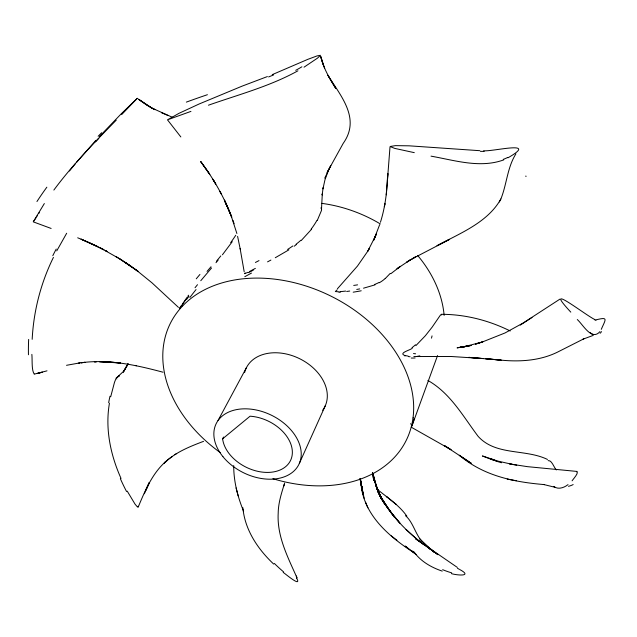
<?xml version="1.0" encoding="UTF-8"?>
<svg xmlns="http://www.w3.org/2000/svg" width="637" height="637" viewBox="0 0 637 637"><rect width="100%" height="100%" fill="white"/><g stroke="black" fill="none" stroke-linecap="round" stroke-linejoin="round"><path stroke-width="0.96" d="M441.68 314.981L441.322 314.32L440.143 315.482L432.149 327.139L425.357 335.739L415.921 345.572M317.314 220.37L321.414 210.632L322.306 193.855L322.155 194.994L323.126 187.732L322.951 188.886L324.942 179.897L328.087 171.242M380.44 222.249C385.441 206.507 387.185 189.937 387.806 173.495L386.229 194.85M387.4 180.717L389.979 147.203M32.176 339.33C33.61 310.944 40.84 282.876 53.436 257.38M109.437 403.205C105.001 428.757 110.52 455.017 121.03 478.419M384.979 203.362L384.35 206.738L384.828 204.206M110.695 396.755L114.509 382.272L116.268 377.868L116.826 378.959M414.249 418.764L411.462 427.244M284.213 484.454C281.267 493.826 278.281 503.357 278.194 513.279C276.904 536.418 287.908 557.327 296.985 577.791L296.253 575.967M283.561 486.58L283.887 485.521M283.983 485.203L284.643 483.085M379.676 224.63L374.365 238.405L375.082 236.781L367.756 251.249L369.436 248.311L368.56 249.847M412.235 425.134L437.555 355.534M390.855 273.703L400.355 266.362L396.962 268.79L410.483 259.737L406.812 262.078L415.778 256.735L411.924 258.988L449.603 239.353L437.022 245.731C459.826 233.317 487.631 222.663 500.873 198.975C506.821 184.268 507.267 167.491 515.914 153.859M144.344 493.755L149.154 482.846M138.317 506.797C146.08 488.181 154.528 468.267 172.07 456.697M145.889 490.068L149.289 482.719L145.785 490.179M299.35 463.402L325.364 405.586M548.123 460.607C551.889 460.025 553.824 467.407 556.34 469.955M324.735 178.185L330.786 165.66L327.084 172.547L343.2 143.389C360.861 118.546 340.97 96.33 327.912 75.285L335.787 88.495C329.632 78.542 323.445 68.255 320.785 56.717L324.647 68.342M601.28 329.353C605.668 319.129 608.654 316.637 595.89 319.909M499.312 201.969L500.873 198.975M34.111 373.855C31.476 369.946 32.407 360.176 31.866 354.379M222.616 438.805L250.078 416.2A36.882 25.568 26.3 0 1 291.842 447.556A36.882 25.568 26.3 0 1 262.054 472.081A36.882 25.568 26.3 0 1 222.616 438.805L223.547 437.046M56.749 250.859L66.67 233.246M217.997 420.579L246.551 367.438M128.021 363.759L123.299 372.215L128.101 363.91L123.403 371.467L116.905 377.478M367.828 251.113L357.437 266.099L337.435 288.76M35.752 218.212L36.11 217.663M37.073 216.174L37.448 215.601M38.953 213.284L39.311 212.718M35.322 218.881L33.267 221.835L44.343 203.545M181.911 304.884L179.578 308.396L181.553 305.601M182.596 303.873L184.021 301.771M184.714 300.76L185.359 299.82M185.924 299L187.246 297.097M187.907 296.149L188.576 295.202M232.234 241.71L222.424 254.792M182.437 304.351L186.458 298.825M599.95 331.614C591.638 341.153 583.134 324.743 577.289 319.535M53.858 190.065C72.467 164.911 94.411 142.497 116.237 120.154M311.581 229.224L301.405 240.348M195.041 287.725L197.494 284.691M69.441 170.979L75.23 163.908M218.125 260.119L215.991 262.699M200.774 280.718L211.54 267.994M76.488 162.403L95.837 140.395M390.21 273.424L385.234 278.568M572.082 480.816C573.141 479.151 579.614 472.16 576.493 471.683M99.372 136.573L120.958 114.087L137.345 98.257L121.667 114.58M245.11 272.907L244.576 273.711L247.928 272.325M167.563 460.129L164.298 463.027C175.191 452.35 189.515 446.688 203.569 441.33M165.15 462.287L165.946 461.562L164.298 463.027M296.611 244.377L294.167 246.232M568.021 484.622C564.151 487.727 558.068 489.917 553.752 486.413M520.23 325.117L532.014 317.497M304.04 67.18L317.6 58.055L320.499 55.292L317.083 55.905L307.862 59.329L272.246 74.64M288.895 249.839L275.28 257.73M174.729 454.738L176.68 453.504M508.007 157.777C539.531 139.742 492.051 151.932 483.658 150.746M379.349 282.748L381.34 281.514A121.213 67.88 40.3 0 0 385.202 278.528M337.22 289.795L335.317 291.523L338.613 291.818M412.314 348.128C411.136 349.896 398.42 352.85 404.336 355.319M559.939 299.119L523.208 322.967L505.006 332.968L482.153 342.061L475.385 344.163L482.735 341.878L462.088 347.269L469.995 345.509L457.063 347.874L471.197 345.469L459.834 347.34L466.499 346.401M405.506 515.691C412.792 521.807 415.125 533.249 421.415 540.749A91.537 55.467 -35.1 0 0 422.005 541.482M297.917 70.818C269.825 86.369 238.564 94.61 208.45 105.201M255.357 268.384L249.306 271.617M267.548 261.863L270.892 260.079M503.74 159.887C480.051 168.526 454.802 160.349 431.026 156.145M375.018 284.866L363.512 288.187M267.397 76.559L242.028 86.17L199.094 104.006L178.909 113.37L167.507 119.82L190.941 111.395M593.27 335.38L583.062 339.147L583.803 338.828L558.952 351.401C540.956 360.741 520.174 362.063 500.324 360.072L485.394 358.663L501.582 360.184M482.153 342.061L482.735 341.878M47.003 370.845L34.263 374.142M419.807 355.844L417.203 356.378M66.519 365.304L79.681 362.931L78.335 363.106M359.698 288.919L356.744 289.429M345.652 291.077L339.935 291.714M577.154 471.452L527.436 466.658L509.624 463.919L516.703 465.169M79.625 362.931L85.111 362.334L81.034 362.764C108.776 358.973 136.39 365.097 163.04 372.223M413.851 356.545L450.892 356.481L482.806 358.543L468.8 357.365L500.324 360.072M117.312 362.684L99.38 361.712L120.361 363.018L117.296 362.644M105.272 361.824L103.799 361.776L114.262 362.373M479.86 150.698L409.137 145.825L395.378 145.642L390.075 146.51L394.622 148.365L414.289 152.649M441.417 314.304C465.336 314.336 488.818 320.363 510.205 330.977M320.793 207.981L321.494 208.53A5.733 3.058 -1.2 0 1 321.566 208.848L321.574 209.653M118.84 362.859L120.369 363.042M411.295 427.22L451.092 449.738L444.483 445.613L471.213 463.266L459.285 455.224C483.475 475.815 513.549 482.034 544.396 484.598L543.377 484.431L554.891 487.265M408.126 356.115L405.052 355.526M513.151 464.572L497.585 461.013L482.384 455.949L493.277 460.153M507.211 479.096L516.336 480.744M451.474 573.642C457.079 575.354 473.068 576.692 459.866 569.613M135.928 365.702L136.334 365.789M496.868 461.347L501.494 462.773M442.229 571.118C431.353 567.463 420.802 561.428 414.002 551.968M51.135 228.452L33.833 222.066M497.362 461.427L490.299 458.608L496.048 461.005M547.486 459.452C525.35 448.663 495.928 455.949 478.188 436.425C463.083 416.391 450.574 393.332 427.913 380.448M77.69 237.792L90.916 243.358L103.958 249.768L81.05 239.114L97.469 246.463M138.46 99.197L151.582 107.932L154.855 109.636L146.757 105.113L138.484 99.213L151.566 107.908L172.348 117.28M161.464 112.717L168.128 115.544M594.775 319.527C585.22 314.989 541.299 280.376 570.792 312.13M100.71 248.112L119.772 258.885L137.926 271.282L124.398 261.831M457.47 568.276L459.269 569.271M116.659 256.974L115.87 256.504L122.877 260.836M119.772 258.885L131.97 266.967L125.935 262.842M416.017 539.013L457.302 567.4M415.913 538.966L424.338 544.826C404.957 530.669 388.14 512.403 377.423 490.808L382.2 499.639L394.271 516.989L384.812 504.09L377.94 491.382L384.692 504.536M415.969 539.029L432.435 550.647M364.173 498.269L360.924 482.623C362.923 514.823 389.342 536.864 414.504 553.091L412.219 551.18L416.216 554.644L412.824 551.212L415.523 554.007M133.459 268.026L137.918 271.282M136.422 270.184L151.964 282.812L178.448 307.368M435.549 552.94L437.874 554.684L425.389 545.057M414.504 553.091L405.188 546.068L407.553 547.86M391.269 535.86L396.899 540.24M377.51 489.503L376.889 489.009C387.264 497.561 399.017 505.006 406.868 516.177M283.194 572.4C284.779 573.292 301.293 587.537 297.081 578.945M386.906 496.908L386.293 496.406L396.11 504.393L395.497 503.899M430.429 549.627L429.067 548.457M432.603 550.989L433.988 552.191L419.759 538.902M414.695 537.357L416.208 538.679L406.024 529.419M427.714 547.271L428.39 547.868M427.053 546.673L424.433 544.181M273.687 564.071C257.866 549.19 244.839 529.857 242.872 507.721M423.199 542.883L423.812 543.536M180.836 136.939L167.905 120.369M200.798 161.694L209.796 174.411L200.806 161.694C213.546 178.639 224.184 197.239 231.717 217.074L224.598 200.528L231.701 217.066M296.396 577.958L296.834 578.571M382.813 501.072L378.991 493.571L374.771 481.564L380.862 497.999M220.402 192.278L219.948 191.442L221.27 193.927L220.824 193.083M127.233 491.143L135.092 504.217L137.52 507.02L138.133 507.116L138.229 506.304M381.706 499.368L376.586 487.878L382.304 500.188L375.591 484.653L381.014 497.839M224.367 200.066L230.419 213.745M225.355 202.136L227.624 207.105M380.822 497.863L377.741 490.546L372.621 472.781M365.558 502.195L367.868 507.832M231.024 215.354L236.884 233.5M243.613 511.304C237.641 496.804 233.66 481.341 233.715 465.575M323.222 64.799L320.825 56.741M232.975 220.41L234.074 223.706M373.282 475.481L376.539 487.544L372.892 473.395M236.08 487.942L238.19 495.857M360.136 478.801L360.829 481.652L360.072 478.554M237.601 236.383L240.205 249.019L240.125 248.613M360.351 479.86L362.039 488.093L360.184 479L362.748 492.895M244.178 271.72L240.197 248.971M372.51 472.566L373.696 480.282M372.549 472.678L373.72 480.338M95.518 141.852A98.711 9.348 -48.4 0 1 98.807 138.293M36.954 201.531A208.689 125.393 -45.6 0 1 46.851 187.182M101.625 132.727A118.498 2.078 -45.1 0 1 98.138 136.262M181.959 306.023A45.299 5.295 -54.9 0 1 182.755 304.9M186.768 299.215A148.588 62.275 -56.8 0 1 188.998 296.245M189.874 297.487A173.71 72.706 -56.8 0 1 196.037 289.564M196.26 278.807A152.028 44.224 -54.7 0 1 199.93 274.451M210.998 266.752A86.298 6.123 -47.9 0 1 207.057 271.378M220.832 255.883A109.453 15.36 -45.6 0 1 216.572 261.106M235.786 235.236A159.059 33.196 -42.1 0 1 230.705 242.625M273.528 74.959A108.306 30.815 -13.3 0 1 268.607 76.926M186.354 102.119A222.655 61.001 -19.7 0 1 207.415 94.706M301.89 66.797A131.031 49.017 -8.2 0 1 295.711 70.325M249.967 271.919A47.305 14.468 -23 0 1 248.541 272.66M250.413 271.696A153.597 3.878 -28.7 0 1 253.327 270.128M244.799 276.697A179.26 5.685 -28.9 0 1 251.48 273.082M259.004 260.605A158.525 16.108 -25.3 0 1 255.429 262.452M292.829 245.954A90.709 39.693 -12.7 0 1 287.558 249.457M300.895 240.245A115.886 56.128 -9.2 0 1 296.07 244.242M316.971 220.33A171.377 89.315 -4.5 0 1 311.135 229.153M484.216 151.343A113.346 47.042 33.2 0 1 480.433 151.351M526.202 176.226A233.668 10.081 10.8 0 1 525.557 176.162M507.681 157.443A138.261 62.299 41.2 0 1 503.262 159.369M340.317 292.152A48.516 24.962 20.5 0 1 338.988 292.272M349.729 291.053A159.704 40.513 4.9 0 1 346.695 291.475M361.227 290.791A187.167 45.76 4.4 0 1 353.193 292.176M357.572 284.858A165.986 57.155 11.5 0 1 353.718 285.424M379.047 282.462A93.894 51.326 35.2 0 1 374.628 284.452M595.945 320.172A110.074 20.273 77.6 0 1 594.862 319.997M592.832 334.584A235.809 12.867 44.6 0 1 590.077 332.633M601.535 331.614A134.503 22.191 85.5 0 1 600.11 333.255M415.483 344.744A182.851 75.62 65.8 0 1 412.059 347.611M405.164 355.892A48.221 18.377 66.6 0 1 404.455 355.725M410.101 356.752A164.354 43.73 44.5 0 1 408.524 356.593M415.141 357.938A194.46 50.968 43.7 0 1 411.271 358.042M415.595 353.798A171.098 50.411 53.6 0 1 413.501 353.519M573.165 484.566A227.584 69.767 75.1 0 1 568.475 486.31M432.045 335.89A181.609 2.134 -76.8 0 1 431.496 338.159M413.198 417.705A46.589 0.804 -78.9 0 1 413.134 418.007M410.666 423.653A164.903 2.007 80.3 0 1 410.714 424.107M451.673 572.854A213.53 137.194 -78.4 0 1 442.659 569.677M283.616 571.922A201.037 179.435 -46.8 0 1 274.332 563.427M126.548 491.493A195.28 189.794 36 0 1 120.377 478.69M108.672 402.727A101.785 67.88 70.2 0 1 110.002 396.246M28.45 354.761A198.211 171.281 -74.2 0 1 28.657 339.417M52.791 255.7A107.47 41.246 -75.1 0 1 56.231 249.075M220.298 452.612A131.66 95.884 26.3 0 1 214.852 285.272A131.66 95.884 26.3 0 1 409.734 381.945A131.66 95.884 26.3 0 1 272.915 478.721M321.781 203.37A121.842 94.427 26.3 0 1 380.313 223.929M417.657 255.461A121.842 94.427 26.3 0 1 444.132 315.379M244.608 372.597A43.794 31.826 26.3 0 1 299.191 358.48A43.794 31.826 26.3 0 1 322.656 410.268M376.316 234.09L373.736 240.109L376.316 234.09M119.35 375.774L117.152 377.359L119.35 375.774M42.209 372.215L37.36 373.457L42.209 372.215M95.032 361.768L94.34 361.784L96.49 361.736L95.032 361.768M107.159 251.511L105.551 250.652L107.151 251.519M399.789 522.993L387.973 508.437L379.803 495.299L391.054 512.642L399.789 522.993M213.865 180.868L212.846 179.22L215.792 184.093L213.865 180.868M361.553 486.254L361.187 484.431L363.249 494.798L360.168 478.992L361.553 486.254M362.349 491.008L360.749 480.831L362.349 491.008M222.894 456.61A46.103 31.969 26.3 0 0 297.909 466.188A46.103 31.969 26.3 0 0 251.806 409.257A46.103 31.969 26.3 0 0 222.894 456.61"/></g></svg>
